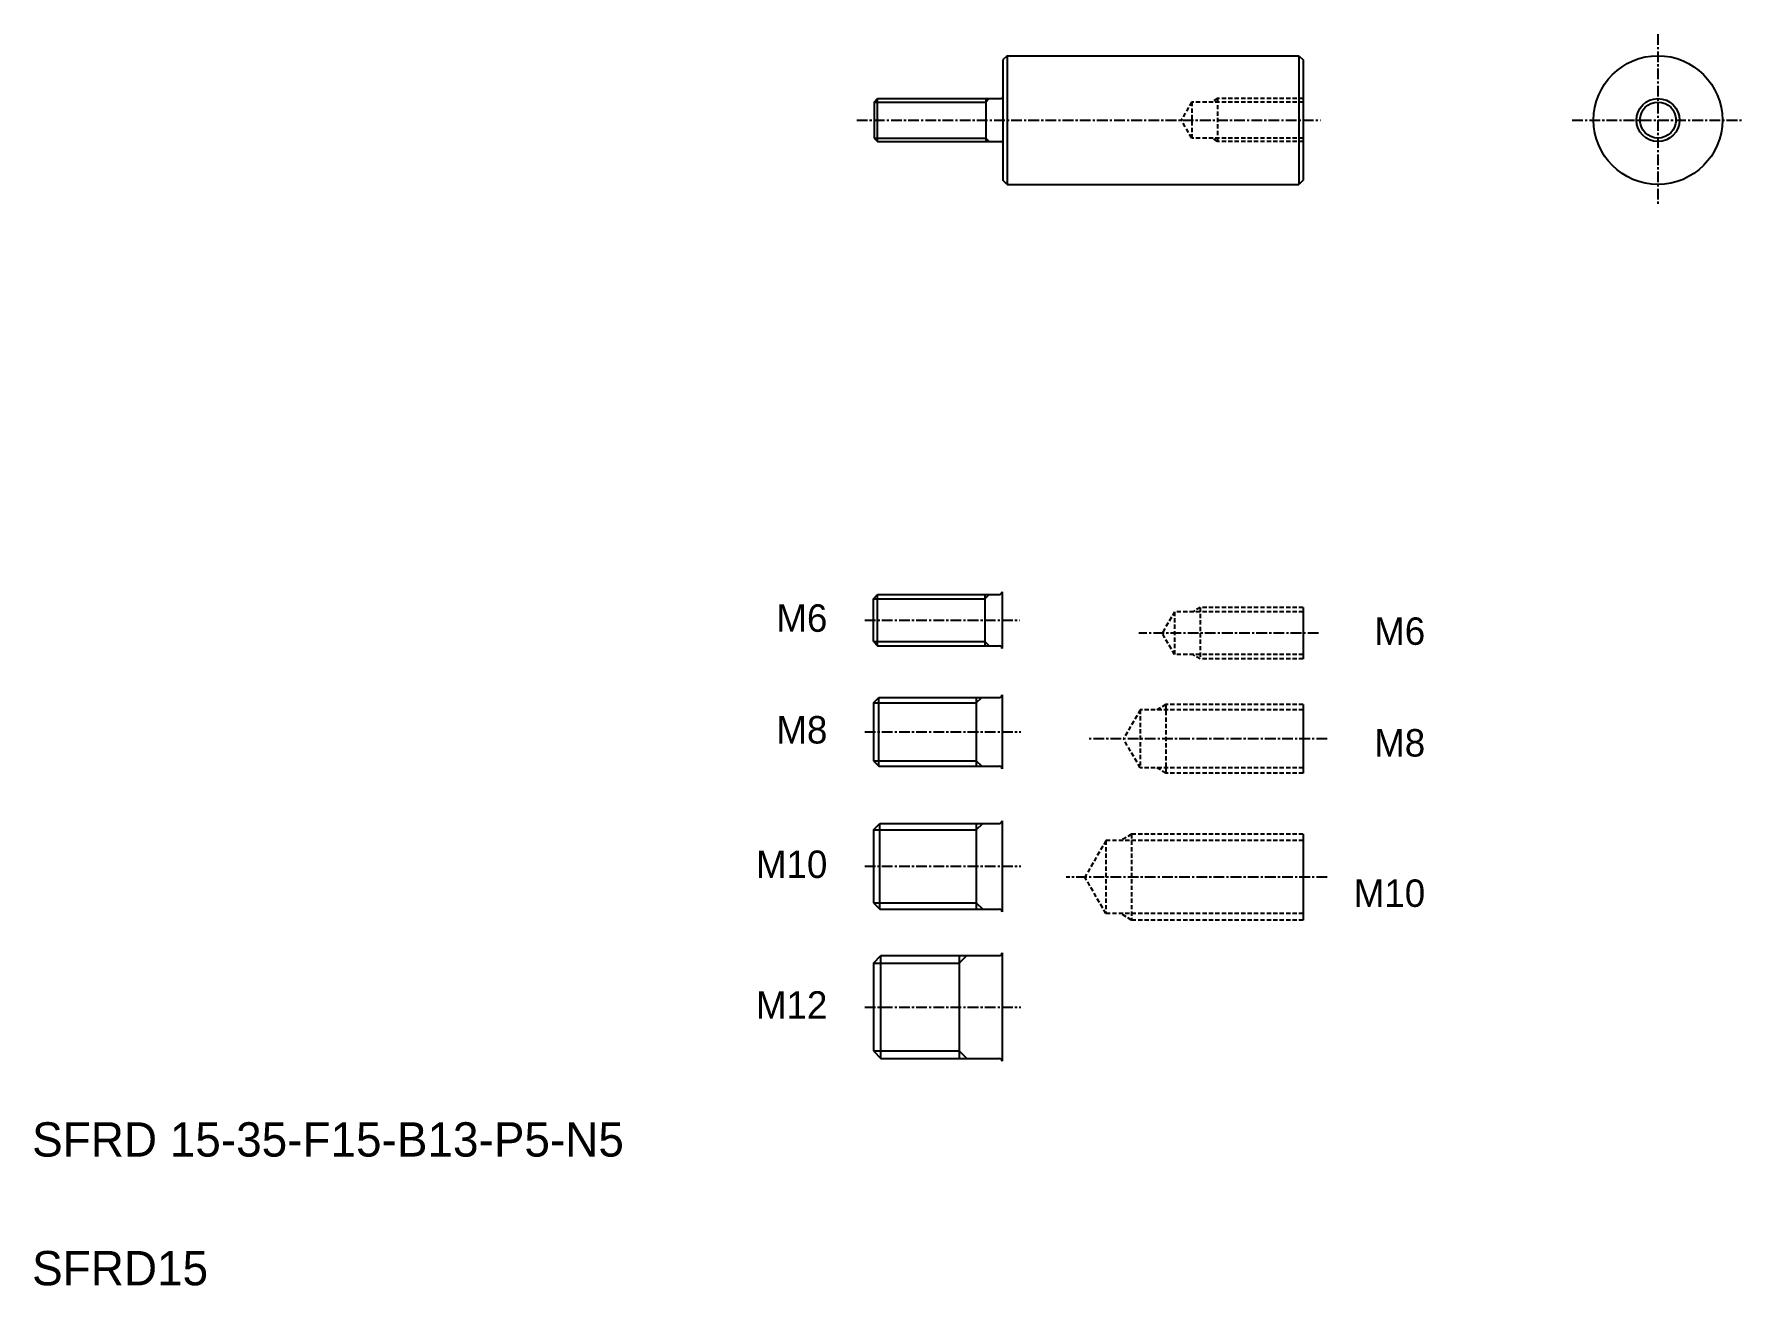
# Model space of a CAD drawing. Extents: x 80 to 279, y 83 to 229.
import ezdxf
from ezdxf.enums import TextEntityAlignment as Align

# ---------------------------------------------------------------- set-up
doc = ezdxf.new("R2010")
doc.units = 0
doc.linetypes.add('CENTER', pattern=[2, 1.25, -0.25, 0.25, -0.25])
doc.linetypes.add('DASHED', pattern=[0.75, 0.5, -0.25])
doc.layers.get('0').update_dxf_attribs({"linetype": 'CONTINUOUS'})
doc.layers.add('CENTER', color=1, linetype='CENTER')

msp = doc.modelspace()

# ---------------------------------------------------------------- linework, layer by layer
at = {"color": 7, "linetype": 'CONTINUOUS'}
for p, q in [((193.28, 226.5), (192.78, 226)), ((192.78, 226), (192.78, 212)), ((193.28, 226.5), (227.28, 226.5)), ((193.28, 226.5), (193.28, 211.5)), ((227.28, 226.5), (227.28, 211.5)), ((227.28, 226.5), (227.78, 226)), ((227.78, 226), (227.78, 212)), ((177.78, 221.1), (178.18, 221.5)), ((178.18, 221.5), (192.58, 221.5)), ((178.18, 216.5), (178.18, 221.5)), ((190.78, 221.5), (190.78, 216.5)), ((177.78, 216.9), (178.18, 216.5)), ((178.18, 216.5), (192.58, 216.5)), ((193.28, 211.5), (192.78, 212)), ((193.28, 211.5), (227.28, 211.5)), ((227.78, 212), (227.28, 211.5)), ((177.68, 163.22), (178.18, 163.72)), ((178.18, 157.72), (178.18, 163.72)), ((178.18, 163.72), (192.38, 163.72)), ((190.68, 163.72), (190.68, 157.72)), ((227.78, 162.2), (227.78, 156.2)), ((177.68, 158.22), (178.18, 157.72)), ((178.18, 157.72), (192.38, 157.72)), ((177.68, 151.08), (178.31, 151.7)), ((178.31, 143.7), (178.31, 151.7)), ((178.31, 151.7), (192.38, 151.7)), ((189.68, 151.7), (189.68, 143.7)), ((227.78, 150.88), (227.78, 142.88)), ((177.68, 144.33), (178.31, 143.7)), ((178.31, 143.7), (192.38, 143.7)), ((177.68, 136.28), (178.43, 137.03)), ((178.43, 127.03), (178.43, 137.03)), ((178.43, 137.03), (192.38, 137.03)), ((189.68, 137.03), (189.68, 127.03)), ((227.78, 135.77), (227.78, 125.77)), ((177.68, 127.78), (178.43, 127.03)), ((178.43, 127.03), (192.38, 127.03)), ((177.68, 120.76), (178.56, 121.63)), ((178.56, 109.63), (178.56, 121.63)), ((178.56, 121.63), (192.38, 121.63)), ((187.68, 121.63), (187.68, 109.63)), ((177.68, 110.51), (178.56, 109.63)), ((178.56, 109.63), (192.38, 109.63))]:
    msp.add_line(p, q, dxfattribs=at)
at = {"color": 3, "linetype": 'CONTINUOUS'}
for p, q in [((190.78, 221.1), (191.18, 221.5)), ((177.78, 221.1), (190.78, 221.1)), ((177.78, 216.9), (190.78, 216.9)), ((190.78, 216.9), (191.18, 216.5)), ((190.68, 163.22), (191.18, 163.72)), ((177.68, 163.22), (190.68, 163.22)), ((177.68, 158.22), (190.68, 158.22)), ((190.68, 158.22), (191.18, 157.72)), ((189.68, 151.08), (190.31, 151.7)), ((177.68, 151.08), (189.68, 151.08)), ((177.68, 144.33), (189.68, 144.33)), ((189.68, 144.33), (190.31, 143.7)), ((177.68, 136.28), (189.68, 136.28)), ((189.68, 136.28), (190.43, 137.03)), ((177.68, 127.78), (189.68, 127.78)), ((189.68, 127.78), (190.43, 127.03)), ((187.68, 120.76), (188.56, 121.63)), ((177.68, 120.76), (187.68, 120.76)), ((177.68, 110.51), (187.68, 110.51)), ((187.68, 110.51), (188.56, 109.63))]:
    msp.add_line(p, q, dxfattribs=at)
at = {"color": 3, "linetype": 'DASHED'}
for p, q in [((217.78, 221.5), (217.18, 221.15)), ((227.78, 221.5), (217.78, 221.5)), ((217.78, 221.5), (217.78, 216.5)), ((214.78, 221.1), (213.57, 219)), ((227.78, 221.1), (214.78, 221.1)), ((214.78, 221.1), (214.78, 216.9)), ((214.78, 216.9), (213.57, 219)), ((227.78, 216.9), (214.78, 216.9)), ((217.78, 216.5), (217.18, 216.85)), ((227.78, 216.5), (217.78, 216.5)), ((212.78, 161.7), (211.34, 159.2)), ((227.78, 161.7), (212.78, 161.7)), ((212.78, 161.7), (212.78, 156.7)), ((215.78, 162.2), (214.92, 161.7)), ((227.78, 162.2), (215.78, 162.2)), ((215.78, 162.2), (215.78, 156.2)), ((212.78, 156.7), (211.34, 159.2)), ((227.78, 156.7), (212.78, 156.7)), ((215.78, 156.2), (214.92, 156.7)), ((227.78, 156.2), (215.78, 156.2)), ((208.78, 150.26), (206.83, 146.88)), ((227.78, 150.26), (208.78, 150.26)), ((208.78, 150.26), (208.78, 143.51)), ((211.78, 150.88), (210.7, 150.26)), ((227.78, 150.88), (211.78, 150.88)), ((211.78, 150.88), (211.78, 142.88)), ((208.78, 143.51), (206.83, 146.88)), ((227.78, 143.51), (208.78, 143.51)), ((211.78, 142.88), (210.7, 143.51)), ((227.78, 142.88), (211.78, 142.88)), ((207.78, 135.77), (206.48, 135.02)), ((227.78, 135.77), (207.78, 135.77)), ((207.78, 135.77), (207.78, 125.77)), ((204.78, 135.02), (202.33, 130.77)), ((227.78, 135.02), (204.78, 135.02)), ((204.78, 135.02), (204.78, 126.52)), ((204.78, 126.52), (202.33, 130.77)), ((227.78, 126.52), (204.78, 126.52)), ((207.78, 125.77), (206.48, 126.52)), ((227.78, 125.77), (207.78, 125.77))]:
    msp.add_line(p, q, dxfattribs=at)
for p, q in [((227.78, 222.5), (227.78, 222.5)), ((177.78, 221.1), (177.78, 216.9)), ((227.78, 219), (227.78, 219)), ((192.68, 164.02), (192.68, 157.42)), ((177.68, 158.22), (177.68, 163.22)), ((177.68, 151.08), (177.68, 144.33)), ((177.68, 136.28), (177.68, 127.78)), ((177.68, 120.76), (177.68, 110.51))]:
    msp.add_line(p, q)
at = {"color": 7}
for p, q in [((192.68, 152), (192.68, 143.4)), ((192.68, 137.33), (192.68, 126.73)), ((192.68, 121.93), (192.68, 109.33))]:
    msp.add_line(p, q, dxfattribs=at)
msp.add_circle((269.12, 219), 7.5)
at = {"color": 3, "linetype": 'CONTINUOUS'}
msp.add_circle((269.12, 219), 2.5, dxfattribs=at)
at = {"color": 7, "linetype": 'CONTINUOUS'}
msp.add_circle((269.12, 219), 2.1, dxfattribs=at)
for centre, radius, start, end in [((192.58, 221.7), 0.2, 270, 0), ((192.58, 216.3), 0.2, 0, 90), ((192.38, 164.02), 0.3, 270, 0), ((192.38, 157.42), 0.3, 0, 90), ((192.38, 152), 0.3, 270, 0), ((192.38, 143.4), 0.3, 0, 90), ((192.38, 137.33), 0.3, 270, 0), ((192.38, 126.73), 0.3, 0, 90), ((192.38, 121.93), 0.3, 270, 0), ((192.38, 109.33), 0.3, 0, 90)]:
    msp.add_arc(centre, radius, start, end, dxfattribs=at)
at = {"layer": 'CENTER', "color": 1, "linetype": 'CENTER'}
for p, q in [((269.12, 229), (269.12, 209)), ((175.74, 219), (229.78, 219)), ((259.12, 219), (279.12, 219)), ((176.67, 160.72), (194.7, 160.72)), ((229.56, 159.2), (208.63, 159.2)), ((176.67, 147.7), (194.85, 147.7)), ((230.57, 146.88), (202.67, 146.88)), ((176.67, 132.03), (194.85, 132.03)), ((230.57, 130.77), (200.16, 130.77)), ((176.67, 115.63), (194.85, 115.63))]:
    msp.add_line(p, q, dxfattribs=at)

# ---------------------------------------------------------------- texts
for s, p in [('M6', (172.32, 160.96)), ('M6', (241.99, 159.44)), ('M8', (172.32, 147.94)), ('M8', (241.99, 146.42)), ('M10', (172.32, 132.27)), ('M10', (241.99, 128.9)), ('M12', (172.32, 115.87))]:
    msp.add_text(s, height=3.2).set_placement(p, align=Align.MIDDLE_RIGHT)
for s, p in [('SFRD 15-35-F15-B13-P5-N5', (79.64, 98.2)), ('SFRD15', (79.64, 83.2))]:
    msp.add_text(s, height=4).set_placement(p)

doc.saveas('drawing.dxf')
